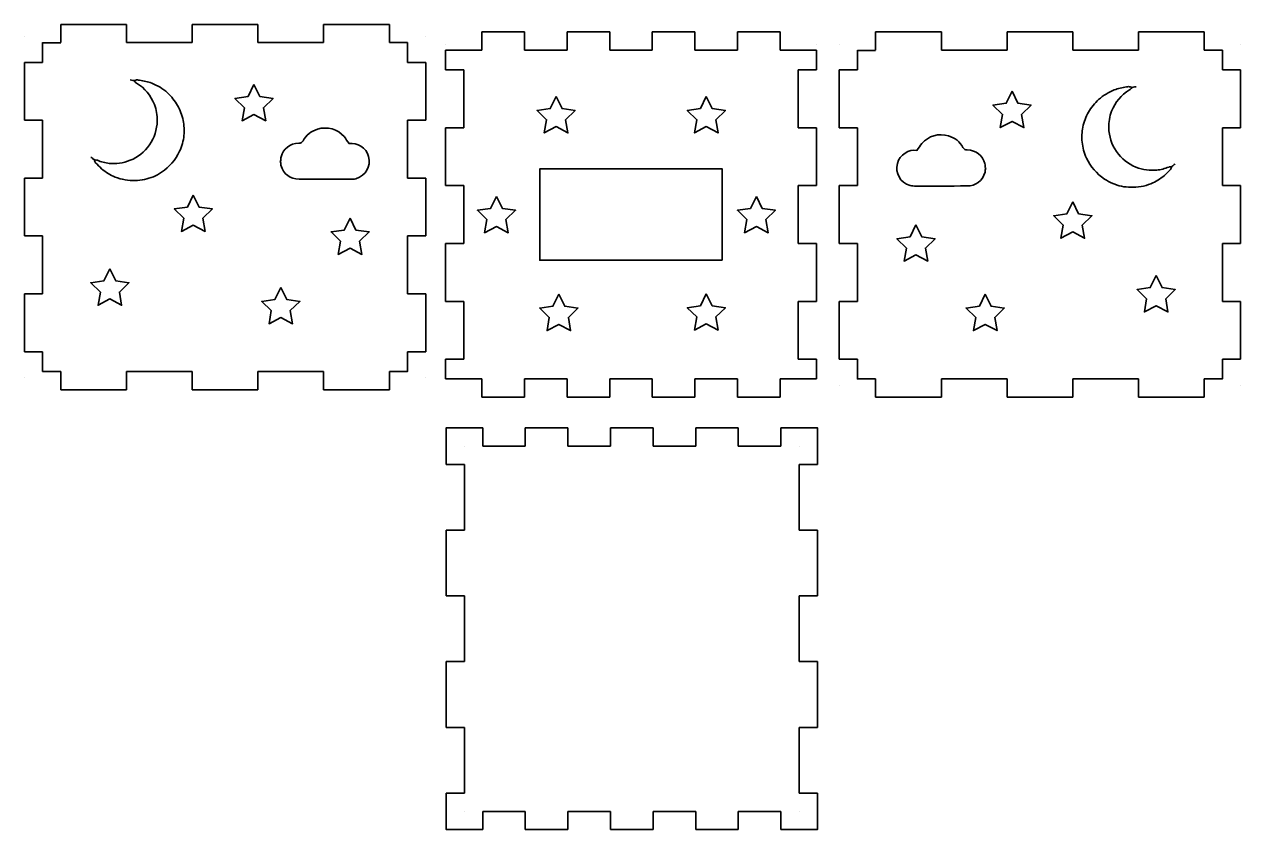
# Model space of a CAD drawing. Header units: inches. Extents: x 5 to 205, y -289 to -24.
# Drawn here: x 5.3 to 205.2, y -289.4 to -157.1 of the extents above; entities that cross this region are included whole.
import ezdxf

# ---------------------------------------------------------------- set-up
doc = ezdxf.new("R2010")
doc.units = ezdxf.units.IN
doc.header["$MEASUREMENT"] = 0
doc.layers.add('Capa 1', color=7, linetype='Continuous')

# ---------------------------------------------------------------- blocks, each defined once
blk = doc.blocks.new('block 4')
at = {"layer": 'Capa 1', "color": 250, "lineweight": 35, "true_color": 0x201815}
for points in [[(11.28, -157.1), (22.08, -157.1)], [(11.28, -160.1), (11.28, -157.1)], [(22.08, -157.1), (22.08, -160.1)], [(32.88, -157.1), (43.68, -157.1)], [(32.88, -157.1), (32.88, -160.1)], [(43.68, -157.1), (43.68, -160.1)], [(54.48, -157.1), (65.28, -157.1)], [(54.48, -157.1), (54.48, -160.1)], [(65.28, -160.1), (65.28, -157.1)], [(5.28, -159.1), (5.28, -159.1)], [(71.28, -159.1), (71.28, -159.1)], [(71.28, -159.1), (71.28, -159.1)], [(8.28, -163.34), (8.28, -160.1)], [(22.08, -160.1), (32.88, -160.1)], [(43.68, -160.1), (54.48, -160.1)], [(68.28, -160.1), (65.28, -160.1)], [(5.28, -172.84), (5.28, -163.34)], [(8.28, -163.34), (5.28, -163.34)], [(71.28, -163.34), (68.28, -163.34)], [(71.28, -163.34), (71.28, -172.84)], [(71.28, -163.34), (71.28, -163.34)], [(5.28, -172.84), (8.28, -172.84)], [(8.28, -182.35), (8.28, -172.84)], [(68.28, -172.84), (68.28, -182.35)], [(68.28, -172.84), (71.28, -172.84)], [(5.28, -191.85), (5.28, -182.35)], [(5.28, -182.35), (8.28, -182.35)], [(68.28, -182.35), (71.28, -182.35)], [(71.28, -182.35), (71.28, -191.85)], [(5.28, -191.85), (8.28, -191.85)], [(8.28, -201.35), (8.28, -191.85)], [(68.28, -191.85), (68.28, -201.35)], [(68.28, -191.85), (71.28, -191.85)], [(5.28, -210.86), (5.28, -201.35)], [(5.28, -201.35), (8.28, -201.35)], [(68.28, -201.35), (71.28, -201.35)], [(71.28, -201.35), (71.28, -210.86)], [(5.28, -210.86), (8.28, -210.86)], [(11.28, -214.1), (8.28, -214.1), (8.28, -210.86)], [(68.28, -210.86), (68.28, -214.1), (65.28, -214.1)], [(68.28, -214.1), (68.28, -210.86)], [(68.28, -210.86), (71.28, -210.86)], [(5.28, -215.1), (5.28, -215.1)], [(11.28, -217.1), (11.28, -214.1)], [(32.88, -214.1), (22.08, -214.1)], [(22.08, -214.1), (22.08, -217.1)], [(32.88, -214.1), (32.88, -217.1)], [(54.48, -214.1), (43.68, -214.1)], [(43.68, -214.1), (43.68, -217.1)], [(54.48, -214.1), (54.48, -217.1)], [(65.28, -217.1), (65.28, -214.1)], [(71.28, -215.1), (71.28, -215.1)], [(22.08, -217.1), (11.28, -217.1)], [(43.68, -217.1), (32.88, -217.1)], [(65.28, -217.1), (54.48, -217.1)]]:
    blk.add_lwpolyline(points, dxfattribs=at)
blk = doc.blocks.new('block 5')
at = {"layer": 'Capa 1', "color": 250, "lineweight": 35, "true_color": 0x201815}
for points in [[(145.21, -158.34), (156.01, -158.34)], [(145.21, -161.34), (145.21, -158.34)], [(156.01, -158.34), (156.01, -161.34)], [(166.81, -158.34), (177.61, -158.34)], [(166.81, -158.34), (166.81, -161.34)], [(177.61, -158.34), (177.61, -161.34)], [(188.41, -158.34), (199.21, -158.34)], [(188.41, -158.34), (188.41, -161.34)], [(199.21, -161.34), (199.21, -158.34)], [(139.21, -160.34), (139.21, -160.34)], [(142.21, -164.58), (142.21, -161.34)], [(156.01, -161.34), (166.81, -161.34)], [(177.61, -161.34), (188.41, -161.34)], [(202.21, -161.34), (199.21, -161.34)], [(205.21, -160.34), (205.21, -160.34)], [(205.21, -160.34), (205.21, -160.34)], [(139.21, -174.08), (139.21, -164.58)], [(142.21, -164.58), (139.21, -164.58)], [(205.21, -164.58), (202.21, -164.58)], [(205.21, -164.58), (205.21, -174.08)], [(205.21, -164.58), (205.21, -164.58)], [(139.21, -174.08), (142.21, -174.08)], [(142.21, -183.59), (142.21, -174.08)], [(202.21, -174.08), (202.21, -183.59)], [(202.21, -174.08), (205.21, -174.08)], [(139.21, -193.09), (139.21, -183.59)], [(139.21, -183.59), (142.21, -183.59)], [(202.21, -183.59), (205.21, -183.59)], [(205.21, -183.59), (205.21, -193.09)], [(139.21, -193.09), (142.21, -193.09)], [(142.21, -202.6), (142.21, -193.09)], [(202.21, -193.09), (202.21, -202.6)], [(202.21, -193.09), (205.21, -193.09)], [(139.21, -212.1), (139.21, -202.6)], [(139.21, -202.6), (142.21, -202.6)], [(202.21, -202.6), (205.21, -202.6)], [(205.21, -202.6), (205.21, -212.1)], [(139.21, -212.1), (142.21, -212.1)], [(145.21, -215.34), (142.21, -215.34), (142.21, -212.1)], [(202.21, -212.1), (202.21, -215.34), (199.21, -215.34)], [(202.21, -215.34), (202.21, -212.1)], [(202.21, -212.1), (205.21, -212.1)], [(145.21, -218.34), (145.21, -215.34)], [(166.81, -215.34), (156.01, -215.34)], [(156.01, -215.34), (156.01, -218.34)], [(166.81, -215.34), (166.81, -218.34)], [(188.41, -215.34), (177.61, -215.34)], [(177.61, -215.34), (177.61, -218.34)], [(188.41, -215.34), (188.41, -218.34)], [(199.21, -218.34), (199.21, -215.34)], [(139.21, -216.34), (139.21, -216.34)], [(205.21, -216.34), (205.21, -216.34)], [(156.01, -218.34), (145.21, -218.34)], [(177.61, -218.34), (166.81, -218.34)], [(199.21, -218.34), (188.41, -218.34)]]:
    blk.add_lwpolyline(points, dxfattribs=at)
blk = doc.blocks.new('block 6')
at = {"layer": 'Capa 1', "color": 250, "lineweight": 35, "true_color": 0x201815}
for points in [[(74.63, -229.36), (74.63, -223.36), (80.63, -223.36)], [(80.63, -226.36), (80.63, -223.36)], [(87.62, -223.36), (94.63, -223.36)], [(87.62, -223.36), (87.62, -226.36)], [(94.63, -223.36), (94.63, -226.36)], [(101.62, -223.36), (108.63, -223.36)], [(101.63, -223.36), (101.63, -226.36)], [(108.63, -223.36), (108.63, -226.36)], [(115.63, -223.36), (122.63, -223.36)], [(115.63, -223.36), (115.63, -226.36)], [(122.63, -223.36), (122.63, -226.36)], [(129.63, -223.36), (135.63, -223.36), (135.63, -229.36)], [(129.63, -226.36), (129.63, -223.36)], [(77.63, -226.36), (77.63, -226.36)], [(80.63, -226.36), (87.62, -226.36)], [(94.62, -226.36), (101.62, -226.36)], [(108.63, -226.36), (115.63, -226.36)], [(122.63, -226.36), (129.63, -226.36)], [(132.63, -226.36), (132.63, -226.36)], [(74.63, -229.36), (77.63, -229.36)], [(77.63, -240.16), (77.63, -229.36)], [(132.63, -229.36), (132.63, -240.16)], [(132.63, -229.36), (135.63, -229.36)], [(74.63, -250.96), (74.63, -240.16)], [(77.63, -240.16), (74.63, -240.16)], [(77.63, -240.16), (77.63, -240.16)], [(135.63, -240.16), (132.63, -240.16)], [(135.63, -240.16), (135.63, -250.96)], [(77.63, -250.96), (74.63, -250.96)], [(77.63, -261.76), (77.63, -250.96)], [(77.63, -250.96), (77.63, -250.96)], [(135.63, -250.96), (132.63, -250.96)], [(132.63, -250.96), (132.63, -261.76)], [(74.63, -272.56), (74.63, -261.76)], [(77.63, -261.76), (74.63, -261.76)], [(132.63, -261.76), (132.63, -261.76)], [(135.63, -261.76), (132.63, -261.76)], [(135.63, -261.76), (135.63, -272.56)], [(77.63, -272.56), (74.63, -272.56)], [(77.63, -283.36), (77.63, -272.56)], [(132.63, -272.56), (132.63, -283.36)], [(135.63, -272.56), (132.63, -272.56)], [(80.62, -289.36), (74.63, -289.36), (74.63, -283.36)], [(74.63, -289.36), (74.63, -283.36)], [(74.63, -283.36), (77.63, -283.36)], [(135.63, -283.36), (135.63, -289.36), (129.63, -289.36)], [(132.63, -283.36), (135.63, -283.36)], [(77.63, -286.36), (77.63, -286.36)], [(87.62, -286.36), (80.62, -286.36)], [(80.63, -289.36), (80.63, -286.36)], [(87.62, -286.36), (87.62, -289.36)], [(101.62, -286.36), (94.63, -286.36)], [(94.63, -286.36), (94.63, -289.36)], [(101.63, -286.36), (101.63, -289.36)], [(115.63, -286.36), (108.63, -286.36)], [(108.63, -286.36), (108.63, -289.36)], [(115.63, -286.36), (115.63, -289.36)], [(129.63, -286.36), (122.63, -286.36)], [(122.63, -286.36), (122.63, -289.36)], [(129.63, -289.36), (129.63, -286.36)], [(132.63, -286.36), (132.63, -286.36)], [(74.63, -289.36), (80.63, -289.36)], [(94.63, -289.36), (87.62, -289.36)], [(108.63, -289.36), (101.63, -289.36)], [(122.63, -289.36), (115.63, -289.36)]]:
    blk.add_lwpolyline(points, dxfattribs=at)
blk = doc.blocks.new('block 7')
at = {"layer": 'Capa 1', "color": 250, "lineweight": 35, "true_color": 0x201815}
for points in [[(80.5, -158.34), (87.5, -158.34)], [(80.5, -161.34), (80.5, -158.34)], [(87.5, -158.34), (87.5, -161.34)], [(94.5, -158.34), (101.5, -158.34)], [(94.5, -158.34), (94.5, -161.34)], [(101.5, -158.34), (101.5, -161.34)], [(108.5, -158.34), (115.5, -158.34)], [(108.5, -158.34), (108.5, -161.34)], [(115.5, -158.34), (115.5, -161.34)], [(122.5, -158.34), (129.5, -158.34)], [(122.5, -158.34), (122.5, -161.34)], [(129.5, -161.34), (129.5, -158.34)], [(74.5, -160.34), (74.5, -160.34)], [(77.5, -161.34), (74.5, -161.34)], [(74.5, -161.34), (74.5, -164.58)], [(77.5, -161.34), (80.5, -161.34)], [(87.5, -161.34), (94.5, -161.34)], [(101.5, -161.34), (108.5, -161.34)], [(115.5, -161.34), (122.5, -161.34)], [(129.5, -161.34), (132.5, -161.34)], [(132.5, -161.34), (135.5, -161.34)], [(135.5, -160.34), (135.5, -160.34)], [(135.5, -161.34), (135.5, -164.58)], [(74.5, -164.58), (74.5, -164.58)], [(77.5, -164.58), (74.5, -164.58)], [(77.5, -174.08), (77.5, -164.58)], [(132.5, -164.58), (132.5, -174.08)], [(135.5, -164.58), (132.5, -164.58)], [(135.5, -164.58), (135.5, -164.58)], [(135.5, -164.58), (135.5, -164.58)], [(74.5, -174.08), (74.5, -174.08)], [(74.5, -174.08), (77.5, -174.08)], [(74.5, -183.59), (74.5, -174.08)], [(132.5, -174.08), (135.5, -174.08)], [(135.5, -174.08), (135.5, -174.08)], [(135.5, -183.59), (135.5, -174.08)], [(74.5, -183.59), (74.8, -183.59), (77.5, -183.59)], [(77.5, -183.59), (77.5, -183.59)], [(77.5, -193.09), (77.5, -183.59)], [(132.5, -183.59), (132.5, -183.59)], [(132.5, -183.59), (135.5, -183.59)], [(132.5, -193.09), (132.5, -183.59)], [(74.5, -193.09), (74.8, -193.09), (77.5, -193.09)], [(74.5, -202.59), (74.5, -193.09)], [(77.5, -193.09), (77.5, -193.09)], [(132.5, -193.09), (132.5, -193.09)], [(132.5, -193.09), (135.5, -193.09)], [(135.5, -202.59), (135.5, -193.09)], [(74.5, -202.59), (74.5, -202.59)], [(74.5, -202.59), (77.5, -202.59)], [(77.5, -212.1), (77.5, -202.59)], [(132.5, -202.59), (132.5, -202.59)], [(132.5, -202.59), (135.5, -202.59)], [(132.5, -202.59), (132.5, -212.1)], [(135.5, -202.6), (135.5, -202.6)], [(74.5, -212.1), (74.5, -212.1)], [(74.5, -212.1), (77.5, -212.1)], [(74.5, -212.1), (74.5, -215.34)], [(132.5, -212.1), (135.5, -212.1)], [(135.5, -212.1), (135.5, -212.1)], [(135.5, -212.1), (135.5, -212.1)], [(135.5, -212.1), (135.5, -215.34)], [(74.5, -214.72), (74.5, -214.72)], [(77.5, -215.34), (74.5, -215.34)], [(80.5, -215.34), (77.5, -215.34)], [(80.5, -218.34), (80.5, -215.34)], [(94.5, -215.34), (87.5, -215.34)], [(87.5, -215.34), (87.5, -218.34)], [(94.5, -215.34), (94.5, -218.34)], [(108.5, -215.34), (101.5, -215.34)], [(101.5, -215.34), (101.5, -218.34)], [(108.5, -215.34), (108.5, -218.34)], [(115.5, -215.34), (115.5, -215.34)], [(115.5, -215.34), (115.5, -218.34)], [(115.5, -215.34), (122.5, -215.34)], [(122.5, -215.34), (122.5, -215.34)], [(122.5, -215.34), (122.5, -218.34)], [(132.5, -215.34), (129.5, -215.34)], [(129.5, -218.34), (129.5, -215.34)], [(132.5, -215.34), (135.5, -215.34)], [(135.5, -214.72), (135.5, -214.72)], [(87.5, -218.34), (80.5, -218.34)], [(101.5, -218.34), (94.5, -218.34)], [(115.5, -218.34), (108.5, -218.34)], [(129.5, -218.34), (122.5, -218.34)]]:
    blk.add_lwpolyline(points, dxfattribs=at)
blk = doc.blocks.new('block 8')
at = {"layer": 'Capa 1', "color": 7, "lineweight": 35, "true_color": 0xffffff}
blk.add_open_spline([(163.29, -180.67), (163.15, -180.45), (163.24, -180.2), (163.18, -179.97), (162.81, -178.64), (161.74, -177.75), (160.27, -177.73), (159.93, -177.73), (159.72, -177.62), (159.57, -177.33), (159.05, -176.37), (158.25, -175.76), (157.21, -175.43), (155.6, -174.91), (153.83, -175.45), (152.83, -176.64), (152.53, -177.01), (152.27, -177.41), (151.99, -177.8), (150.72, -177.59), (149.15, -178.47), (148.8, -179.93), (148.4, -181.54), (149.19, -183.04), (150.9, -183.56), (151.18, -183.64), (151.51, -183.66), (151.82, -183.66), (154.61, -183.64), (157.4, -183.66), (160.19, -183.64), (161.69, -183.64), (162.75, -182.84), (163.21, -181.36), (163.27, -181.15), (163.17, -180.9), (163.33, -180.7)], degree=3, knots=[0, 0, 0, 0, 1, 1, 1, 2, 2, 2, 3, 3, 3, 4, 4, 4, 5, 5, 5, 6, 6, 6, 7, 7, 7, 8, 8, 8, 9, 9, 9, 10, 10, 10, 11, 11, 11, 12, 12, 12, 12], dxfattribs=at)
blk = doc.blocks.new('block 9')
at = {"layer": 'Capa 1', "color": 7, "lineweight": 35, "true_color": 0xffffff}
for points, knots in [([(188.01, -167.34), (187.86, -167.37), (187.71, -167.39), (187.56, -167.42), (187.39, -167.46), (187.24, -167.48), (187.07, -167.38), (186.88, -167.28), (186.64, -167.35), (186.44, -167.38), (185.76, -167.48), (185.09, -167.62), (184.44, -167.87), (183.49, -168.25), (182.62, -168.76), (181.86, -169.45), (181.2, -170.06), (180.64, -170.75), (180.19, -171.53), (179.75, -172.3), (179.45, -173.11), (179.28, -173.98), (179.11, -174.8), (179.07, -175.63), (179.15, -176.45), (179.24, -177.35), (179.49, -178.23), (179.87, -179.06), (180.53, -180.49), (181.53, -181.62), (182.83, -182.5), (183.68, -183.09), (184.63, -183.47), (185.64, -183.69), (186.13, -183.8), (186.64, -183.84), (187.14, -183.86), (188.29, -183.9), (189.4, -183.7), (190.46, -183.28), (191.27, -182.95), (192.01, -182.5), (192.68, -181.92), (193.03, -181.61), (193.36, -181.29), (193.66, -180.93), (193.78, -180.8), (193.84, -180.66), (193.84, -180.5)], [0, 0, 0, 0, 1, 1, 1, 2, 2, 2, 3, 3, 3, 4, 4, 4, 5, 5, 5, 6, 6, 6, 7, 7, 7, 8, 8, 8, 9, 9, 9, 10, 10, 10, 11, 11, 11, 12, 12, 12, 13, 13, 13, 14, 14, 14, 15, 15, 15, 16, 16, 16, 16]), ([(187.26, -167.51), (187.21, -167.68), (187.08, -167.77), (186.94, -167.85), (185.55, -168.69), (184.59, -169.89), (184, -171.38), (183.66, -172.23), (183.51, -173.15), (183.53, -174.07), (183.58, -175.5), (183.99, -176.83), (184.81, -178), (185.62, -179.16), (186.67, -180.02), (187.99, -180.54), (188.56, -180.77), (189.14, -180.92), (189.75, -181.01), (190.31, -181.08), (190.87, -181.09), (191.42, -181.04), (192.09, -180.97), (192.75, -180.8), (193.38, -180.54), (193.44, -180.51), (193.51, -180.46), (193.57, -180.48), (193.84, -180.54), (194, -180.38), (194.16, -180.2), (194.24, -180.11), (194.34, -180.06), (194.46, -180.08)], [0, 0, 0, 0, 1, 1, 1, 2, 2, 2, 3, 3, 3, 4, 4, 4, 5, 5, 5, 6, 6, 6, 7, 7, 7, 8, 8, 8, 9, 9, 9, 10, 10, 10, 11, 11, 11, 11])]:
    blk.add_open_spline(points, degree=3, knots=knots, dxfattribs=at)
blk = doc.blocks.new('block 24')
at = {"layer": 'Capa 1', "color": 7, "lineweight": 35, "true_color": 0xffffff}
blk.add_open_spline([(47.37, -179.55), (47.51, -179.34), (47.42, -179.09), (47.48, -178.86), (47.85, -177.53), (48.92, -176.64), (50.39, -176.62), (50.73, -176.62), (50.94, -176.51), (51.09, -176.22), (51.61, -175.26), (52.41, -174.65), (53.45, -174.32), (55.06, -173.8), (56.83, -174.34), (57.83, -175.53), (58.13, -175.9), (58.39, -176.3), (58.67, -176.69), (59.94, -176.48), (61.51, -177.36), (61.86, -178.82), (62.25, -180.43), (61.47, -181.93), (59.76, -182.45), (59.48, -182.53), (59.15, -182.55), (58.84, -182.55), (56.05, -182.53), (53.26, -182.55), (50.47, -182.53), (48.97, -182.53), (47.91, -181.73), (47.45, -180.25), (47.39, -180.04), (47.49, -179.79), (47.33, -179.59)], degree=3, knots=[0, 0, 0, 0, 1, 1, 1, 2, 2, 2, 3, 3, 3, 4, 4, 4, 5, 5, 5, 6, 6, 6, 7, 7, 7, 8, 8, 8, 9, 9, 9, 10, 10, 10, 11, 11, 11, 12, 12, 12, 12], dxfattribs=at)
blk = doc.blocks.new('block 25')
at = {"layer": 'Capa 1', "color": 7, "lineweight": 35, "true_color": 0xffffff}
for points, knots in [([(23.4, -166.4), (23.45, -166.57), (23.58, -166.66), (23.72, -166.74), (25.11, -167.58), (26.07, -168.78), (26.66, -170.27), (27, -171.12), (27.15, -172.03), (27.12, -172.96), (27.08, -174.39), (26.67, -175.71), (25.85, -176.89), (25.03, -178.05), (23.98, -178.91), (22.67, -179.43), (22.1, -179.66), (21.52, -179.81), (20.91, -179.9), (20.35, -179.97), (19.79, -179.98), (19.24, -179.93), (18.56, -179.86), (17.91, -179.68), (17.28, -179.43), (17.21, -179.4), (17.15, -179.35), (17.09, -179.37), (16.81, -179.43), (16.65, -179.27), (16.5, -179.09), (16.42, -179), (16.32, -178.95), (16.2, -178.97)], [0, 0, 0, 0, 1, 1, 1, 2, 2, 2, 3, 3, 3, 4, 4, 4, 5, 5, 5, 6, 6, 6, 7, 7, 7, 8, 8, 8, 9, 9, 9, 10, 10, 10, 11, 11, 11, 11]), ([(22.65, -166.23), (22.8, -166.26), (22.95, -166.28), (23.1, -166.31), (23.27, -166.35), (23.42, -166.37), (23.59, -166.27), (23.78, -166.17), (24.02, -166.24), (24.22, -166.27), (24.9, -166.37), (25.57, -166.51), (26.21, -166.76), (27.17, -167.14), (28.04, -167.65), (28.8, -168.34), (29.46, -168.95), (30.02, -169.64), (30.47, -170.42), (30.9, -171.19), (31.2, -172), (31.38, -172.87), (31.55, -173.69), (31.59, -174.52), (31.51, -175.34), (31.42, -176.24), (31.17, -177.11), (30.79, -177.95), (30.13, -179.38), (29.12, -180.51), (27.83, -181.39), (26.98, -181.98), (26.03, -182.36), (25.02, -182.58), (24.53, -182.69), (24.02, -182.73), (23.51, -182.75), (22.37, -182.79), (21.26, -182.59), (20.2, -182.17), (19.39, -181.84), (18.64, -181.39), (17.98, -180.81), (17.63, -180.5), (17.3, -180.18), (17, -179.82), (16.88, -179.69), (16.82, -179.55), (16.82, -179.39)], [0, 0, 0, 0, 1, 1, 1, 2, 2, 2, 3, 3, 3, 4, 4, 4, 5, 5, 5, 6, 6, 6, 7, 7, 7, 8, 8, 8, 9, 9, 9, 10, 10, 10, 11, 11, 11, 12, 12, 12, 13, 13, 13, 14, 14, 14, 15, 15, 15, 16, 16, 16, 16])]:
    blk.add_open_spline(points, degree=3, knots=knots, dxfattribs=at)

msp = doc.modelspace()

# ---------------------------------------------------------------- linework, layer by layer
at = {"layer": 'Capa 1', "color": 250, "lineweight": 35, "true_color": 0x201815}
for points in [[(11.28, -160.14), (8.28, -160.14)], [(68.28, -163.34), (68.28, -160.1)], [(145.21, -161.38), (142.21, -161.38)], [(202.21, -164.58), (202.21, -161.34)], [(120, -195.84), (90, -195.84), (90, -180.84), (120, -180.84), (120, -195.84)]]:
    msp.add_lwpolyline(points, dxfattribs=at)
at = {"layer": 'Capa 1', "color": 7, "lineweight": 35, "true_color": 0xffffff}
for points in [[(43.02, -166.98), (42.05, -168.94), (39.88, -169.26), (41.45, -170.79), (41.08, -172.94), (43.02, -171.93), (44.96, -172.94), (44.59, -170.79), (46.16, -169.26), (43.99, -168.94), (43.02, -166.98)], [(92.69, -168.96), (93.66, -170.92), (95.82, -171.23), (94.25, -172.76), (94.62, -174.92), (92.69, -173.9), (90.75, -174.92), (91.12, -172.76), (89.55, -171.23), (91.72, -170.92), (92.69, -168.96)], [(117.38, -168.96), (118.35, -170.92), (120.52, -171.23), (118.95, -172.76), (119.32, -174.92), (117.38, -173.9), (115.45, -174.92), (115.82, -172.76), (114.25, -171.23), (116.41, -170.92), (117.38, -168.96)], [(167.64, -168.09), (168.61, -170.05), (170.77, -170.37), (169.21, -171.9), (169.58, -174.06), (167.64, -173.04), (165.7, -174.06), (166.07, -171.9), (164.5, -170.37), (166.67, -170.05), (167.64, -168.09)], [(33.05, -185.14), (32.08, -187.1), (29.91, -187.42), (31.48, -188.95), (31.11, -191.11), (33.05, -190.09), (34.98, -191.11), (34.61, -188.95), (36.18, -187.42), (34.01, -187.1), (33.05, -185.14)], [(82.88, -185.36), (83.85, -187.32), (86.02, -187.63), (84.45, -189.16), (84.82, -191.32), (82.88, -190.3), (80.94, -191.32), (81.31, -189.16), (79.74, -187.63), (81.91, -187.32), (82.88, -185.36)], [(125.61, -185.36), (126.58, -187.32), (128.75, -187.63), (127.18, -189.16), (127.55, -191.32), (125.61, -190.3), (123.67, -191.32), (124.04, -189.16), (122.48, -187.63), (124.64, -187.32), (125.61, -185.36)], [(177.61, -186.25), (178.58, -188.21), (180.75, -188.53), (179.18, -190.06), (179.55, -192.22), (177.61, -191.2), (175.68, -192.22), (176.05, -190.06), (174.48, -188.53), (176.64, -188.21), (177.61, -186.25)], [(58.82, -188.92), (57.86, -190.88), (55.69, -191.2), (57.26, -192.72), (56.89, -194.88), (58.82, -193.86), (60.76, -194.88), (60.39, -192.72), (61.96, -191.2), (59.79, -190.88), (58.82, -188.92)], [(151.83, -190.03), (152.8, -191.99), (154.97, -192.31), (153.4, -193.84), (153.77, -195.99), (151.83, -194.97), (149.9, -195.99), (150.27, -193.84), (148.7, -192.31), (150.87, -191.99), (151.83, -190.03)], [(19.34, -197.26), (18.37, -199.22), (16.2, -199.54), (17.77, -201.07), (17.4, -203.22), (19.34, -202.2), (21.27, -203.22), (20.9, -201.07), (22.47, -199.54), (20.31, -199.22), (19.34, -197.26)], [(191.32, -198.37), (192.29, -200.33), (194.46, -200.65), (192.89, -202.18), (193.26, -204.33), (191.32, -203.32), (189.38, -204.33), (189.75, -202.18), (188.19, -200.65), (190.35, -200.33), (191.32, -198.37)], [(47.43, -200.32), (46.46, -202.28), (44.3, -202.6), (45.87, -204.12), (45.5, -206.28), (47.43, -205.26), (49.37, -206.28), (49, -204.12), (50.57, -202.6), (48.4, -202.28), (47.43, -200.32)], [(93.14, -201.43), (94.11, -203.39), (96.27, -203.71), (94.71, -205.24), (95.08, -207.39), (93.14, -206.37), (91.2, -207.39), (91.57, -205.24), (90, -203.71), (92.17, -203.39), (93.14, -201.43)], [(117.38, -201.35), (118.35, -203.32), (120.52, -203.63), (118.95, -205.16), (119.32, -207.32), (117.38, -206.3), (115.45, -207.32), (115.82, -205.16), (114.25, -203.63), (116.41, -203.32), (117.38, -201.35)], [(163.23, -201.43), (164.19, -203.39), (166.36, -203.71), (164.79, -205.24), (165.16, -207.39), (163.23, -206.37), (161.29, -207.39), (161.66, -205.24), (160.09, -203.71), (162.26, -203.39), (163.23, -201.43)]]:
    msp.add_lwpolyline(points, dxfattribs=at)

# ---------------------------------------------------------------- block references
at = {"layer": 'Capa 1'}
for name in ['block 4', 'block 7', 'block 5', 'block 25', 'block 9', 'block 24', 'block 8', 'block 6']:
    msp.add_blockref(name, (0, 0), dxfattribs=at)

doc.saveas('drawing.dxf')
